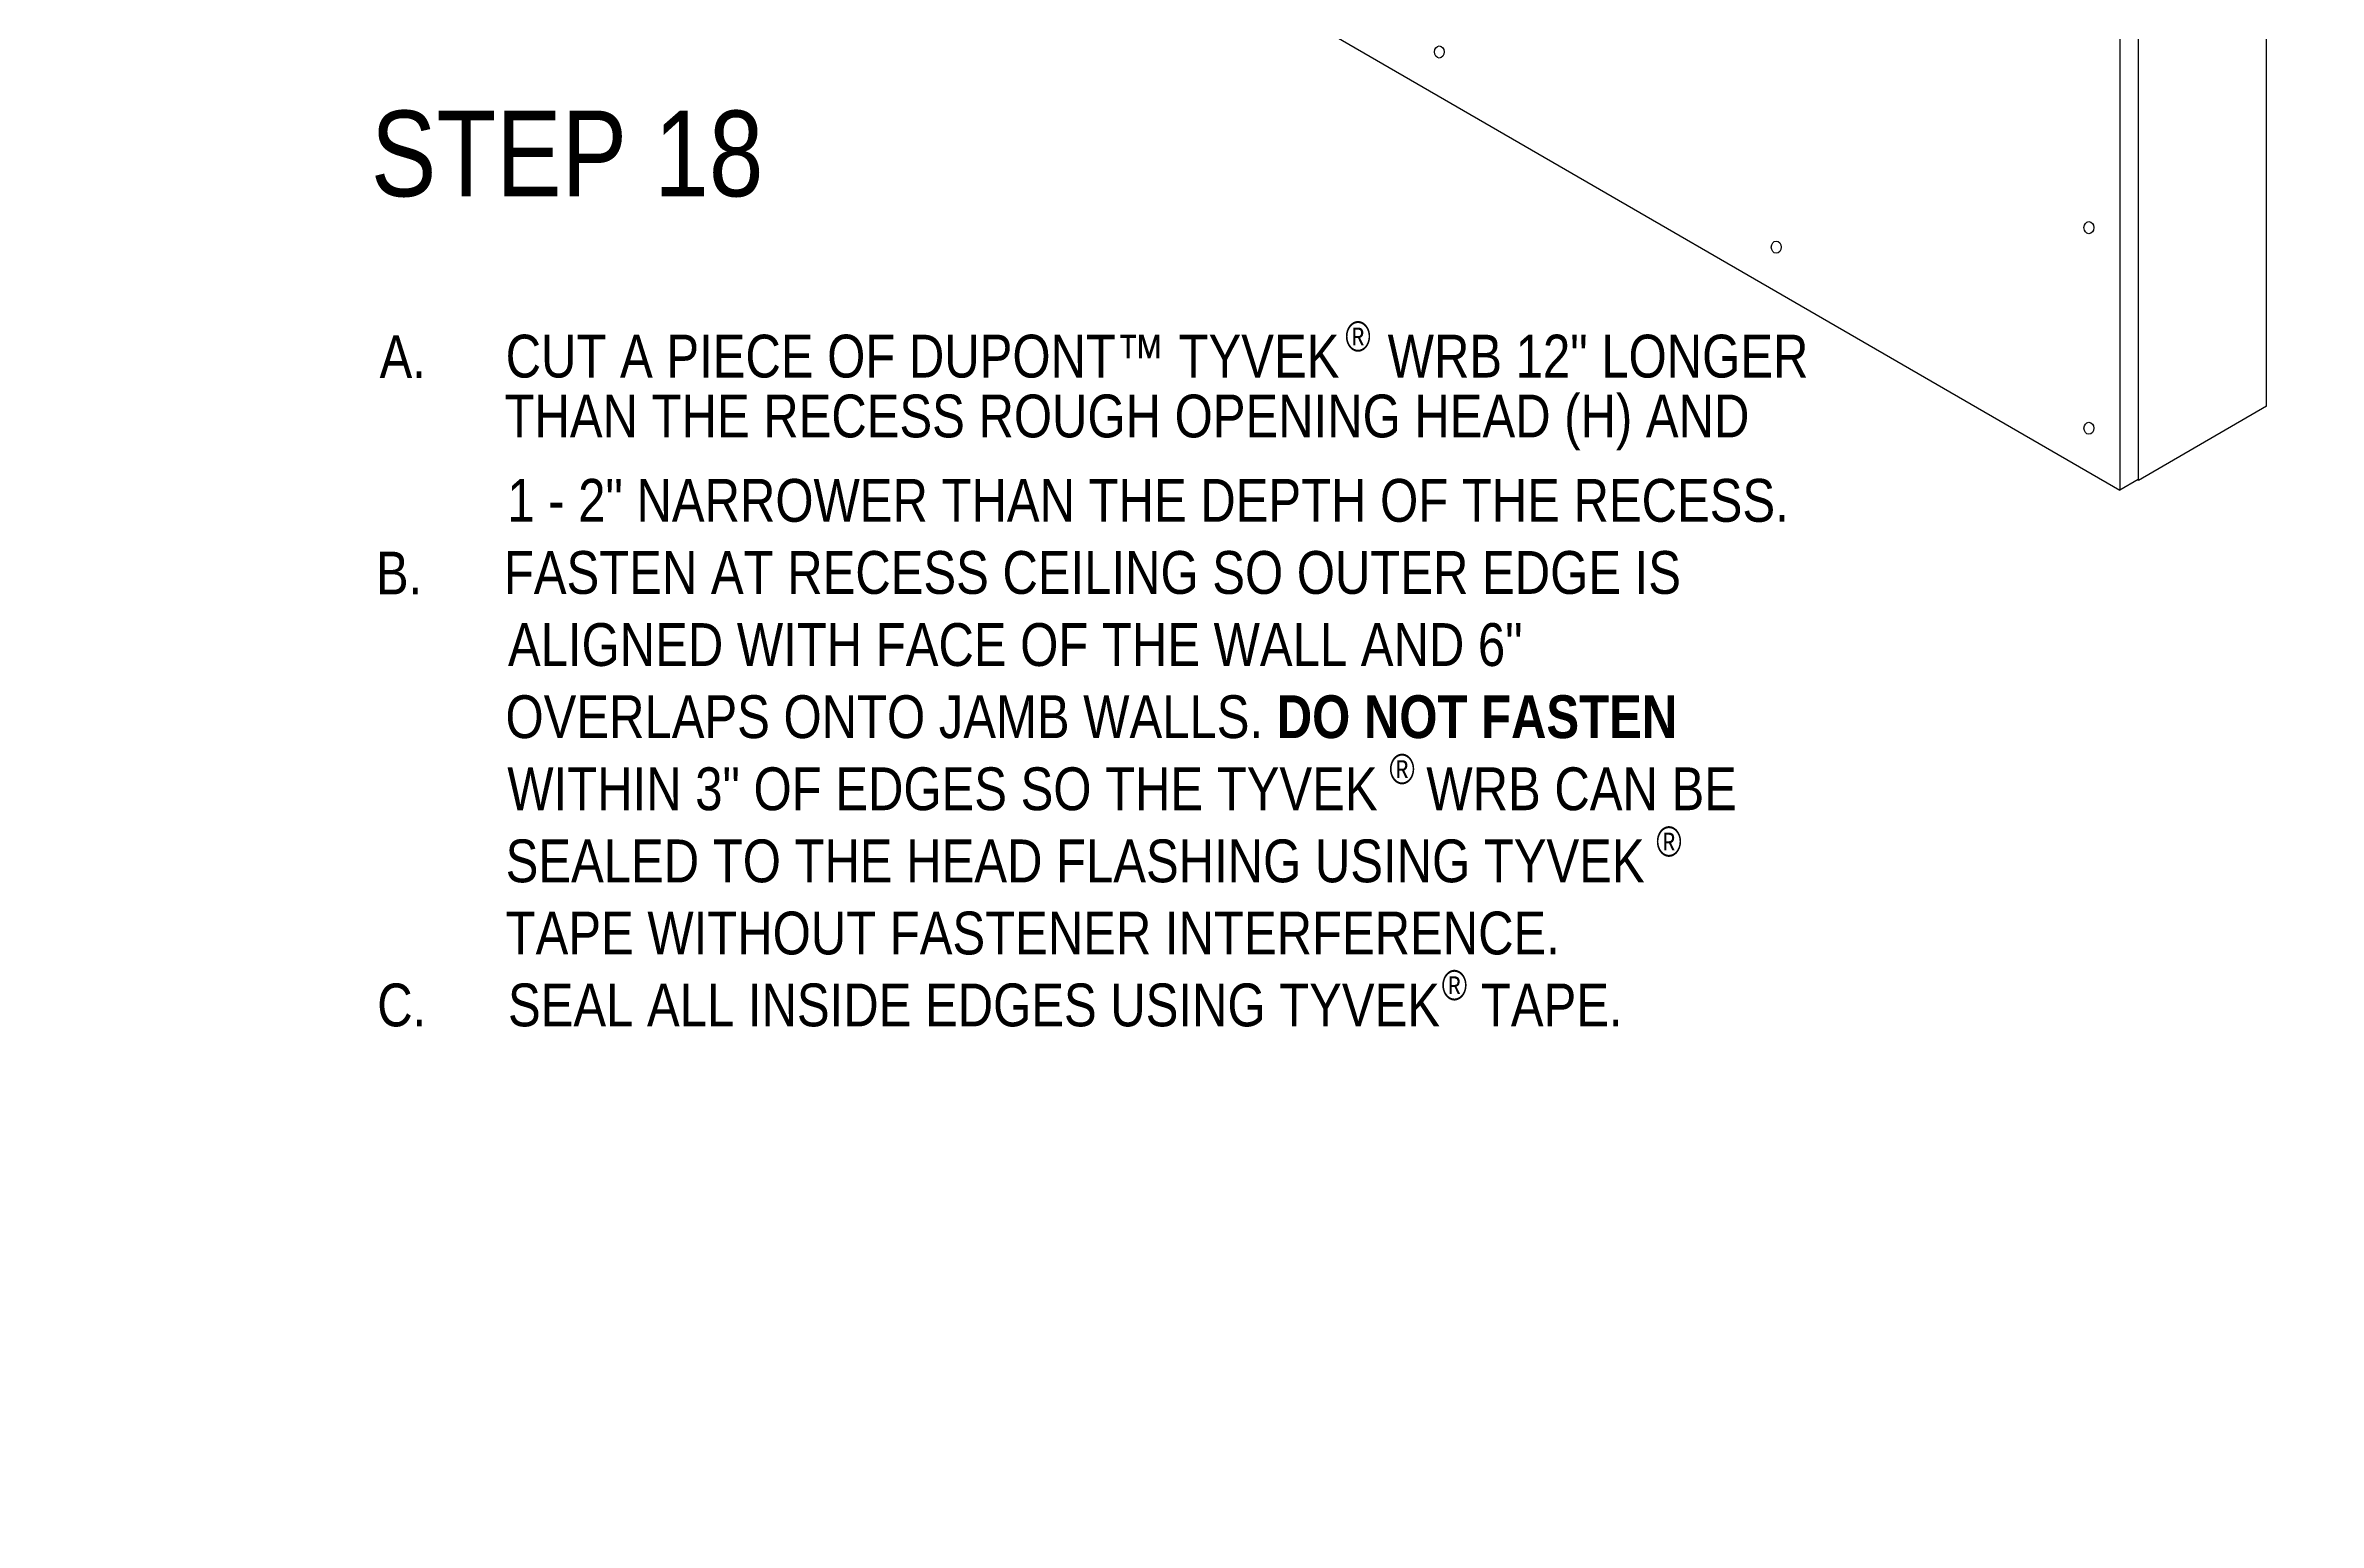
# Model space of a CAD drawing. Extents: x -1392 to 5791, y -3809 to 1722.
# Drawn here: x -1 to 597, y -2330 to -1942 of the extents above; entities that cross this region are included whole.
import ezdxf

# ---------------------------------------------------------------- set-up
doc = ezdxf.new("R2010")
doc.units = 0
doc.header["$MEASUREMENT"] = 0
for name, color, linetype, lineweight in [('.ATI-TEXT', 7, 'Continuous', 0), ('G-ANNO-TTLB', 7, 'Continuous', 0), ('WALL SCRATCH', 7, 'Continuous', 0)]:
    doc.layers.add(name, color=color, linetype=linetype, lineweight=lineweight)

# ---------------------------------------------------------------- blocks, each defined once
blk = doc.blocks.new('Block_69')
at = {"layer": '.ATI-TEXT', "char_height": 0.2, "attachment_point": 7}
for s, insert in [('\\C18;\\c0;\\FArial Narrow|b0|i0|c1;\\H11.251642;\\W1.000000;A.', (87, -2029.19)), ('\\C18;\\c0;\\FArial Narrow|b0|i0|c1;\\H11.251642;\\W1.000000;CUT A PIECE OF DUPONT™ TYVEK', (120.14, -2029.19)), ('\\C18;\\c0;\\FArial Narrow|b0|i0|c1;\\H7.876153;\\W1.000000;®', (340.83, -2022.26)), ('\\C18;\\c0;\\FArial Narrow|b0|i0|c1;\\H11.251642;\\W1.000000;WRB 12" LONGER', (351.95, -2029.19)), ('\\C18;\\c0;\\FArial Narrow|b0|i0|c1;\\H11.251642;\\W1.000000;THAN THE RECESS ROUGH OPENING HEAD (H) AND', (119.83, -2048.15)), ('\\C18;\\c0;\\FArial Narrow|b0|i0|c1;\\H11.251642;\\W1.000000;1 - 2" NARROWER THAN THE DEPTH OF THE RECESS.', (120.57, -2067.1)), ('\\C18;\\c0;\\FArial Narrow|b0|i0|c1;\\H11.251642;\\W1.000000;B.', (86.04, -2086.05)), ('\\C18;\\c0;\\FArial Narrow|b0|i0|c1;\\H11.251642;\\W1.000000;FASTEN AT RECESS CEILING SO OUTER EDGE IS', (119.67, -2086.05)), ('\\C18;\\c0;\\FArial Narrow|b0|i0|c1;\\H11.251642;\\W1.000000;ALIGNED WITH FACE OF THE WALL AND 6"', (120.75, -2105)), ('\\C18;\\c0;\\FArial Narrow|b0|i0|c1;\\H11.251642;\\W1.000000;OVERLAPS ONTO JAMB WALLS. \\FArial Narrow Bold|b1|i0|c1;DO NOT FASTEN', (120.1, -2123.96)), ('\\C18;\\c0;\\FArial Narrow|b0|i0|c1;\\H11.251642;\\W1.000000;WITHIN 3" OF EDGES SO THE TYVEK', (120.57, -2142.91)), ('\\C18;\\c0;\\FArial Narrow|b0|i0|c1;\\H7.876153;\\W1.000000;®', (352.41, -2135.97)), ('\\C18;\\c0;\\FArial Narrow|b0|i0|c1;\\H11.251642;\\W1.000000; WRB CAN BE', (358.53, -2142.91)), ('\\C18;\\c0;\\FArial Narrow|b0|i0|c1;\\H11.251642;\\W1.000000;SEALED TO THE HEAD FLASHING USING TYVEK', (120.14, -2161.86)), ('\\C18;\\c0;\\FArial Narrow|b0|i0|c1;\\H7.876153;\\W1.000000;®', (422.55, -2155.02)), ('\\C18;\\c0;\\FArial Narrow|b0|i0|c1;\\H11.251642;\\W1.000000;TAPE WITHOUT FASTENER INTERFERENCE.', (120.14, -2180.82)), ('\\C18;\\c0;\\FArial Narrow|b0|i0|c1;\\H7.876153;\\W1.000000;®', (366.17, -2192.78)), ('\\C18;\\c0;\\FArial Narrow|b0|i0|c1;\\H11.251642;\\W1.000000;C.', (86.38, -2199.72)), ('\\C18;\\c0;\\FArial Narrow|b0|i0|c1;\\H11.251642;\\W1.000000;SEAL ALL INSIDE EDGES USING TYVEK   TAPE.', (120.75, -2199.72))]:
    blk.add_mtext(s, dxfattribs=dict(at, insert=insert))

msp = doc.modelspace()

# ---------------------------------------------------------------- hatches: boundary and pattern name
at = {"layer": 'G-ANNO-TTLB', "true_color": 0xff00ff, "transparency": 33554687}
h = msp.add_hatch(color=6, dxfattribs=at)
edge = h.paths.add_edge_path()
edge.add_spline(control_points=[(1773.02, -3692.6), (1773.02, -3692.6), (-1156.5, -3692.6), (-1156.5, -3692.6), (-1156.5, -3692.6), (-1156.5, -1235.6), (-1156.5, -1235.6), (-1156.5, -1235.6), (1773.02, -1235.6), (1773.02, -1235.6), (1773.02, -1235.6), (1773.02, -3692.6), (1773.02, -3692.6)], knot_values=[0, 0, 0, 0, 1, 1, 1, 2, 2, 2, 3, 3, 3, 4, 4, 4, 4], degree=3, periodic=0)
edge = h.paths.add_edge_path()
edge.add_spline(control_points=[(-1147.5, -1244.6), (-1147.5, -1244.6), (-1147.5, -3683.6), (-1147.5, -3683.6), (-1147.5, -3683.6), (1764.02, -3683.6), (1764.02, -3683.6), (1764.02, -3683.6), (1764.02, -1244.6), (1764.02, -1244.6), (1764.02, -1244.6), (-1147.5, -1244.6), (-1147.5, -1244.6)], knot_values=[0, 0, 0, 0, 1, 1, 1, 2, 2, 2, 3, 3, 3, 4, 4, 4, 4], degree=3, periodic=0)
edge.add_line((-1147.5, -1244.6), (-1147.5, -1244.6))

# ---------------------------------------------------------------- linework, layer by layer
at = {"layer": 'G-ANNO-TTLB'}
for points in [[(1773.02, -3692.6), (1773.02, -3692.6), (-1156.5, -3692.6), (-1156.5, -3692.6), (-1156.5, -3692.6), (-1156.5, -1235.6), (-1156.5, -1235.6), (-1156.5, -1235.6), (1773.02, -1235.6), (1773.02, -1235.6), (1773.02, -1235.6), (1773.02, -3692.6), (1773.02, -3692.6)], [(-1147.5, -1244.6), (-1147.5, -1244.6), (-1147.5, -3683.6), (-1147.5, -3683.6), (-1147.5, -3683.6), (1764.02, -3683.6), (1764.02, -3683.6), (1764.02, -3683.6), (1764.02, -1244.6), (1764.02, -1244.6), (1764.02, -1244.6), (-1147.5, -1244.6), (-1147.5, -1244.6)]]:
    msp.add_open_spline(points, degree=3, knots=[0, 0, 0, 0, 1, 1, 1, 2, 2, 2, 3, 3, 3, 4, 4, 4, 4], dxfattribs=at)
at = {"layer": 'WALL SCRATCH', "color": 33, "lineweight": 25, "true_color": 0xcc9966}
for q in [(582.92, -1612.2), (549.3, -2056.12)]:
    msp.add_line((582.92, -2036.56), q, dxfattribs=at)
at = {"layer": 'WALL SCRATCH', "color": 2, "lineweight": 25, "true_color": 0xffff00}
for p, q in [((544.35, -1634.29), (544.35, -2058.65)), ((549.3, -2056.13), (549.3, -1631.76)), ((275.56, -1903.04), (544.35, -2058.65)), ((275.56, -1903.05), (544.35, -2058.65)), ((549.16, -2055.87), (544.35, -2058.65))]:
    msp.add_line(p, q, dxfattribs=at)
at = {"layer": 'WALL SCRATCH', "color": 252, "lineweight": 25, "true_color": 0x848484}
msp.add_lwpolyline([(537.07, -1953.85)], dxfattribs=at)
for centre in [(365.52, -1943.46), (536.24, -1989.64), (454.06, -1994.76), (536.24, -2042.37)]:
    msp.add_ellipse(centre, major_axis=(0, 1.59), ratio=0.812499, dxfattribs=at)

# ---------------------------------------------------------------- block references
at = {"layer": '.ATI-TEXT'}
msp.add_blockref('Block_69', (0, 0), dxfattribs=at)

# ---------------------------------------------------------------- texts
at = {"layer": '.ATI-TEXT', "insert": (84.73, -1981.72), "char_height": 0.2, "attachment_point": 7}
msp.add_mtext('\\C18;\\c0;\\FArial Narrow|b0|i0|c1;\\H22.503291;\\W1.000000;STEP 18', dxfattribs=at)

doc.saveas('drawing.dxf')
